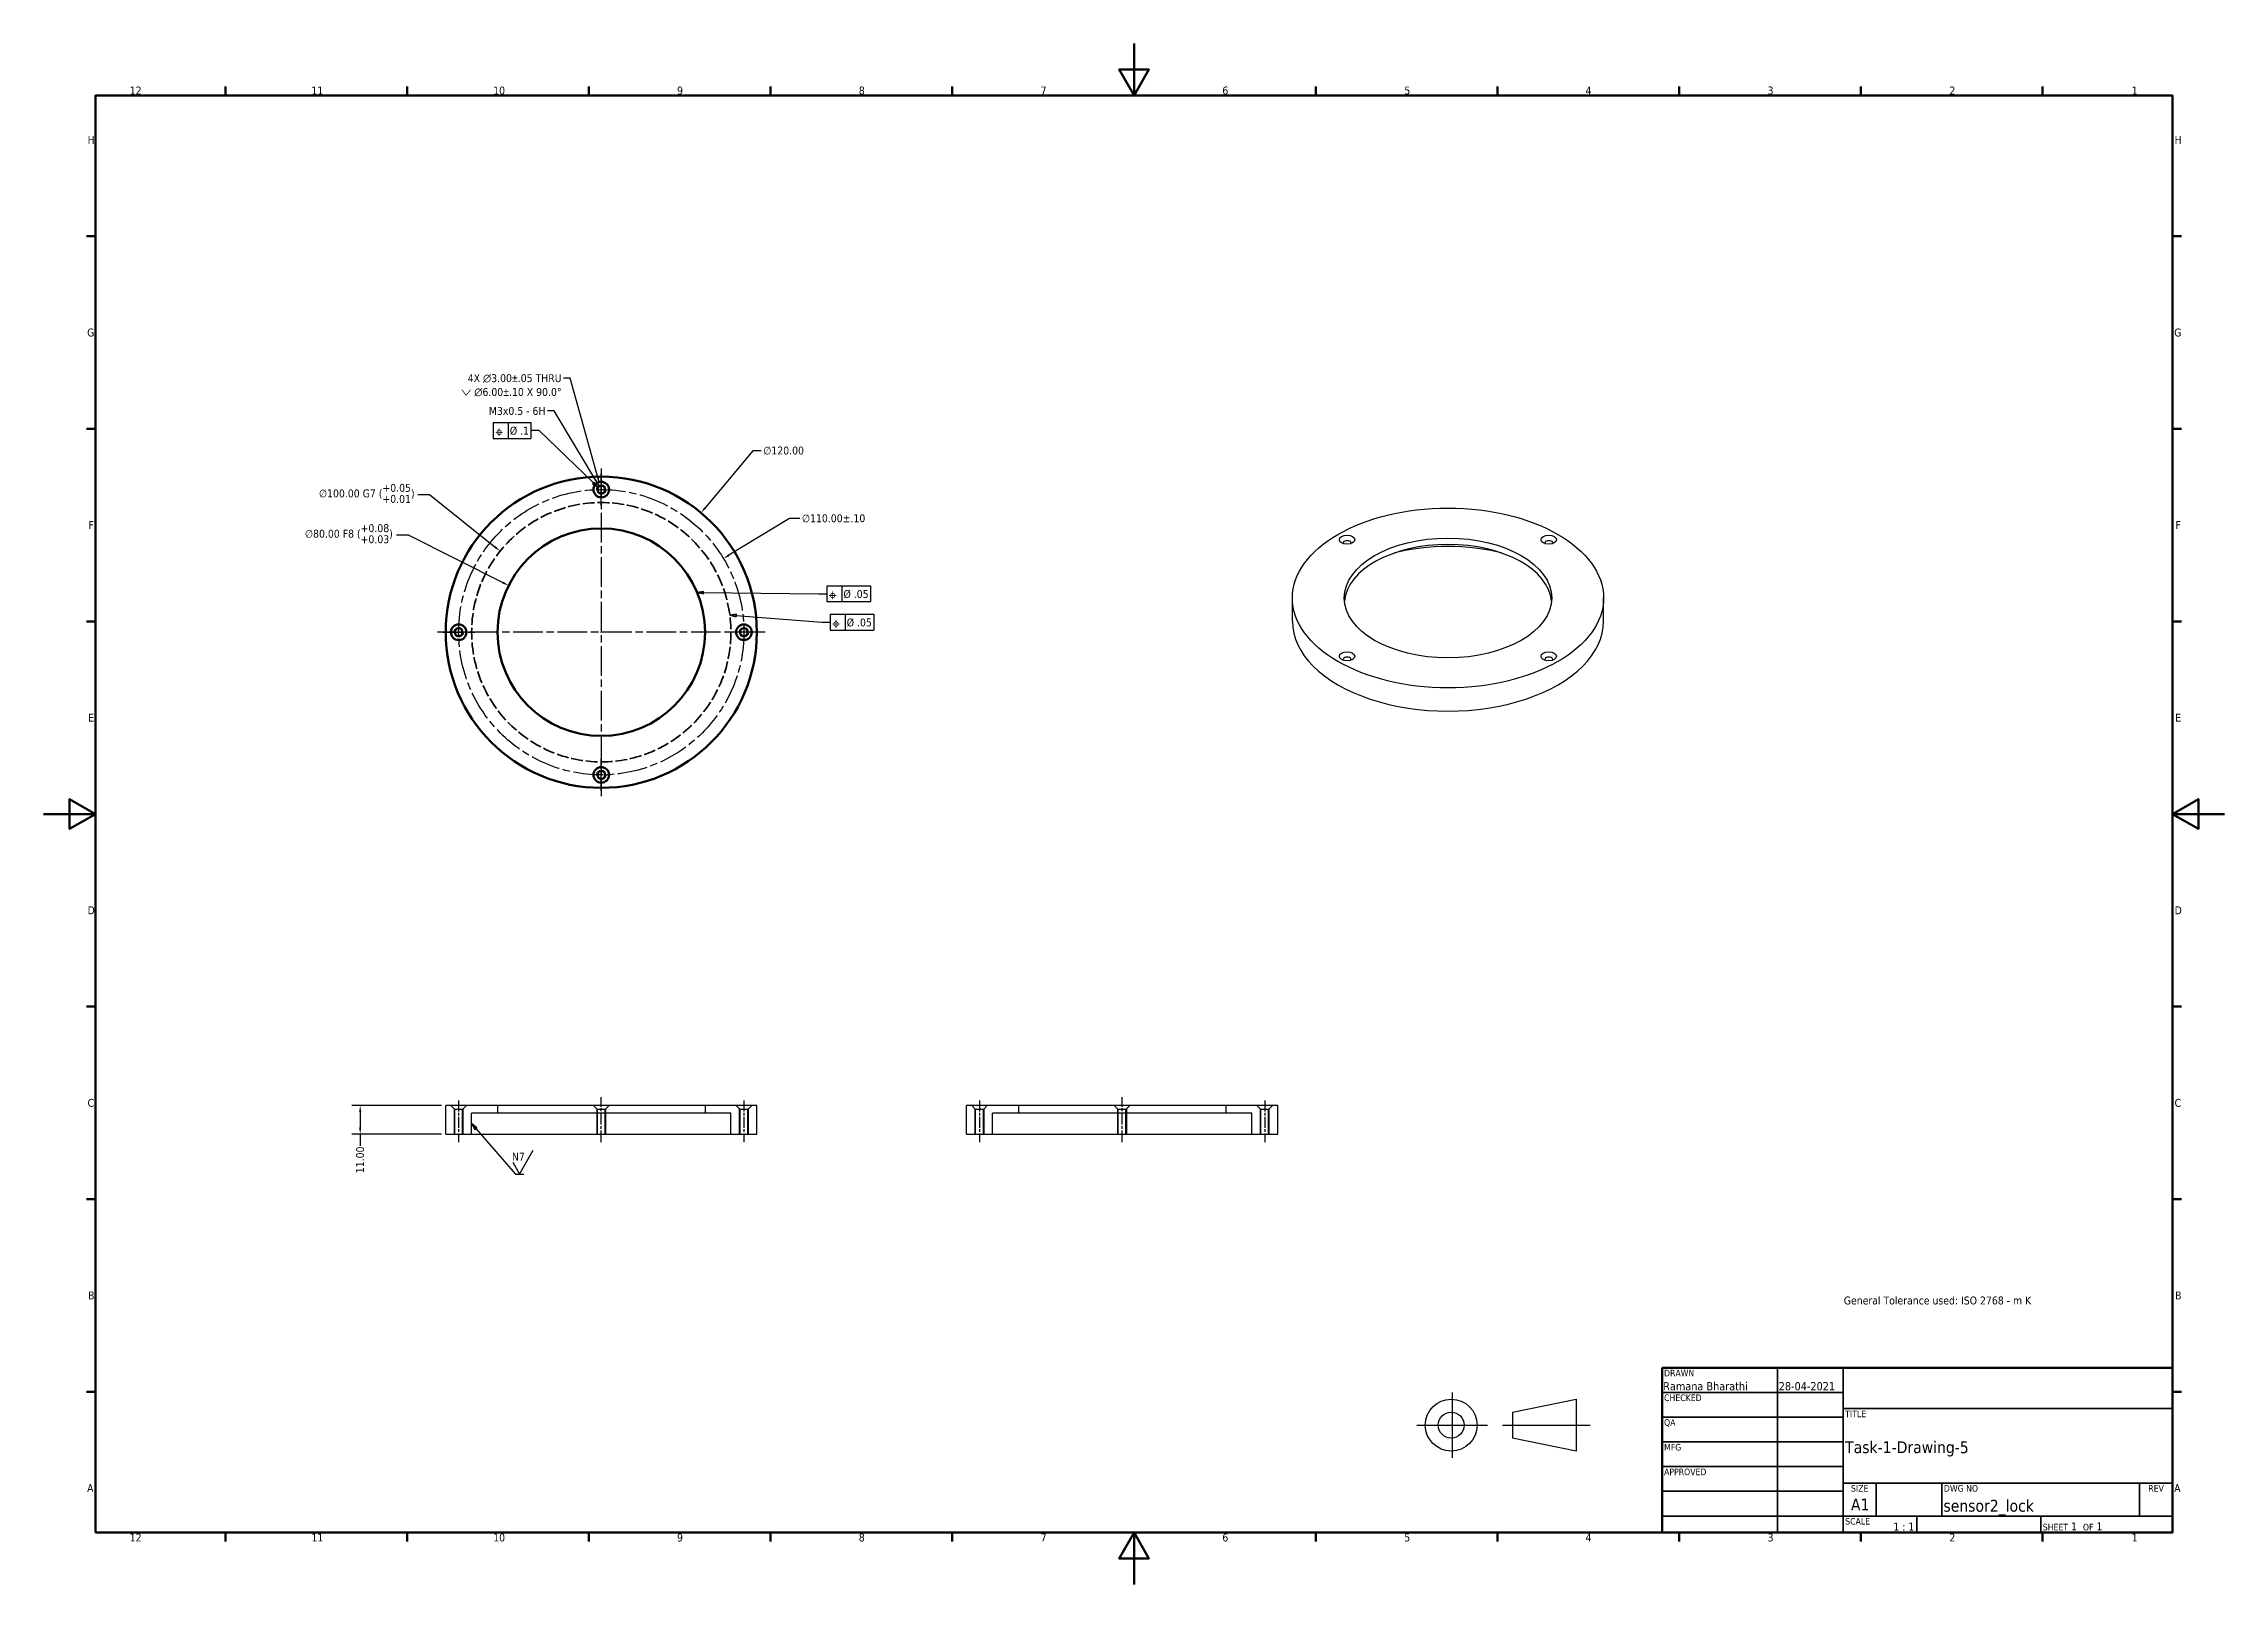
# Model space of a CAD drawing. Header units: millimetres. Extents: x 0 to 841, y 0 to 594.
import ezdxf
from ezdxf.enums import TextEntityAlignment as Align

# ---------------------------------------------------------------- set-up
doc = ezdxf.new("R2010")
doc.units = ezdxf.units.MM
doc.linetypes.add('CHAIN', pattern=[0.7087, 0.4724, -0.0591, 0.1181, -0.0591])
doc.linetypes.add('DASHED', pattern=[0.2067, 0.1654, -0.0413])
for name, color, linetype, lineweight in [('Border (ANSI)', 7, 'Continuous', 70), ('Center Mark (ANSI)', 7, 'Continuous', 25), ('Centerline (ANSI)', 7, 'Continuous', 25), ('Dimension (ANSI)', 7, 'Continuous', 25), ('Hidden (ANSI)', 7, 'DASHED', 35), ('Hidden Narrow (ANSI)', 7, 'DASHED', 25), ('Sketch Geometry (ANSI)', 7, 'Continuous', 25), ('Symbol (ANSI)', 7, 'Continuous', 25), ('Title (ANSI)', 7, 'Continuous', 50), ('Visible (ANSI)', 7, 'Continuous', 50)]:
    doc.layers.add(name, color=color, linetype=linetype, lineweight=lineweight)
doc.styles.add('Note Text (ANSI)', font='tahoma.ttf')
doc.styles.add('Text Style30', font='tahoma.ttf')
doc.styles.add('Text Style38', font='tahoma.ttf')
doc.styles.add('Text Style39', font='tahoma.ttf')
doc.styles.add('Text Style6', font='AIGDT___.TTF')
doc.dimstyles.new('Default - mm (ANSI)', dxfattribs={"dimtxt": 3.048, "dimasz": 2.5, "dimexe": 3.175, "dimexo": 1.6002, "dimgap": 0.8, "dimtad": 0, "dimtoh": 1, "dimrnd": 1e-08, "dimzin": 4, "dimdsep": 46, "dimtxsty": 'Note Text (ANSI)', "dimcen": 0.09, "dimdle": 10, "dimclrd": 256, "dimclre": 256, "dimclrt": 256, "dimadec": 1, "dimazin": 1, "dimtfac": 1, "dimtofl": 0, "dimtmove": 0, "dimatfit": 3, "dimfxl": 1, "dimtolj": 1, "dimtzin": 4, "dimlwd": -1, "dimlwe": -1, "dimarcsym": 0})
doc.dimstyles.new('Default - mm (ANSI)$7', dxfattribs={"dimtxt": 3.048, "dimasz": 2.5, "dimexe": 3.175, "dimexo": 1.6002, "dimgap": 0.8, "dimtad": 0, "dimtoh": 1, "dimrnd": 1e-08, "dimzin": 4, "dimdsep": 46, "dimtxsty": 'Note Text (ANSI)', "dimcen": 0.09, "dimdle": 10, "dimclrd": 256, "dimclre": 256, "dimclrt": 256, "dimadec": 1, "dimazin": 1, "dimtfac": 1, "dimtofl": 0, "dimtmove": 0, "dimatfit": 3, "dimfxl": 1, "dimtolj": 1, "dimtzin": 4, "dimlwd": -1, "dimlwe": -1, "dimarcsym": 0})

# ---------------------------------------------------------------- blocks, each defined once
blk = doc.blocks.new('Borders Default Border')
at = {"layer": 'Border (ANSI)'}
for p, q in [((70.08, 574), (70.08, 577.45)), ((140.17, 574), (140.17, 577.45)), ((210.25, 574), (210.25, 577.45)), ((280.33, 574), (280.33, 577.45)), ((350.42, 574), (350.42, 577.45)), ((490.58, 574), (490.58, 577.45)), ((560.67, 574), (560.67, 577.45)), ((630.75, 574), (630.75, 577.45)), ((700.83, 574), (700.83, 577.45)), ((770.92, 574), (770.92, 577.45)), ((20, 519.75), (16.55, 519.75)), ((821, 519.75), (824.45, 519.75)), ((20, 445.5), (16.55, 445.5)), ((821, 445.5), (824.45, 445.5)), ((20, 371.25), (16.55, 371.25)), ((821, 371.25), (824.45, 371.25)), ((20, 222.75), (16.55, 222.75)), ((821, 222.75), (824.45, 222.75)), ((20, 148.5), (16.55, 148.5)), ((821, 148.5), (824.45, 148.5)), ((20, 74.25), (16.55, 74.25)), ((821, 74.25), (824.45, 74.25)), ((70.08, 20), (70.08, 16.55)), ((140.17, 20), (140.17, 16.55)), ((210.25, 20), (210.25, 16.55)), ((280.33, 20), (280.33, 16.55)), ((350.42, 20), (350.42, 16.55)), ((490.58, 20), (490.58, 16.55)), ((560.67, 20), (560.67, 16.55)), ((630.75, 20), (630.75, 16.55)), ((700.83, 20), (700.83, 16.55)), ((770.92, 20), (770.92, 16.55))]:
    blk.add_line(p, q, dxfattribs=at)
at = {"layer": 'Border (ANSI)', "flags": 128}
for points in [[(420.5, 594), (420.5, 574), (414.73, 584), (426.27, 584), (420.5, 574)], [(20, 20), (20, 574), (821, 574), (821, 20), (20, 20)], [(0, 297), (20, 297), (10, 302.77), (10, 291.23), (20, 297)], [(841, 297), (821, 297), (831, 302.77), (831, 291.23), (821, 297)], [(420.5, 0), (420.5, 20), (414.73, 10), (426.27, 10), (420.5, 20)]]:
    blk.add_lwpolyline(points, dxfattribs=at)
at = {"layer": 'Border (ANSI)', "attachment_point": 7, "style": 'Note Text (ANSI)'}
for s, insert, char_height in [('12', (33.21, 574.4), 3.048), ('11', (103.29, 574.4), 3.048), ('10', (173.38, 574.34), 3.048), ('9', (244.28, 574.34), 3.05), ('8', (314.38, 574.33), 3.05), ('7', (384.51, 574.4), 3.05), ('6', (454.57, 574.34), 3.05), ('5', (524.73, 574.34), 3.05), ('4', (594.65, 574.4), 3.05), ('3', (664.84, 574.34), 3.05), ('2', (734.95, 574.4), 3.05), ('1', (805.27, 574.4), 3.05), ('H', (16.97, 555.35), 3.05), ('H', (821.81, 555.35), 3.05), ('G', (16.81, 481.04), 3.05), ('G', (821.66, 481.04), 3.05), ('F', (17.29, 406.85), 3.05), ('F', (822.14, 406.85), 3.05), ('E', (17.21, 332.6), 3.05), ('E', (822.05, 332.6), 3.05), ('D', (16.96, 258.35), 3.05), ('D', (821.81, 258.35), 3.05), ('C', (16.95, 184.05), 3.05), ('C', (821.8, 184.05), 3.05), ('B', (17.15, 109.85), 3.05), ('B', (821.99, 109.85), 3.05), ('A', (16.78, 35.6), 3.05), ('A', (821.63, 35.6), 3.05), ('12', (33.21, 16.55), 3.048), ('11', (103.29, 16.55), 3.048), ('10', (173.38, 16.49), 3.048), ('9', (244.28, 16.49), 3.05), ('8', (314.38, 16.48), 3.05), ('7', (384.51, 16.55), 3.05), ('6', (454.57, 16.49), 3.05), ('5', (524.73, 16.49), 3.05), ('4', (594.65, 16.55), 3.05), ('3', (664.84, 16.49), 3.05), ('2', (734.95, 16.55), 3.05), ('1', (805.27, 16.55), 3.05)]:
    blk.add_mtext(s, dxfattribs=dict(at, insert=insert, char_height=char_height))
blk = doc.blocks.new('Title Blocks ANSI - Large')
at = {"layer": 'Title (ANSI)'}
for p, q in [((127, 189.23), (127, 125.73)), ((323.85, 189.23), (127, 189.23)), ((323.85, 125.73), (323.85, 189.23)), ((127, 125.73), (323.85, 125.73))]:
    blk.add_line(p, q, dxfattribs=at)
at = {"layer": 'Title (ANSI)', "lineweight": 35}
for p, q in [((171.45, 125.73), (171.45, 189.23)), ((196.85, 125.73), (196.85, 189.23)), ((127, 179.7), (196.85, 179.7)), ((127, 170.18), (196.85, 170.18)), ((196.85, 173.48), (323.85, 173.48)), ((127, 160.65), (196.85, 160.65)), ((127, 151.13), (196.85, 151.13)), ((323.85, 144.78), (196.85, 144.78)), ((209.55, 132.08), (209.55, 144.78)), ((234.95, 132.08), (234.95, 144.78)), ((311.15, 132.08), (311.15, 144.78)), ((127, 141.6), (196.85, 141.6)), ((196.85, 132.08), (127, 132.08)), ((323.85, 132.08), (196.85, 132.08)), ((225.3, 132.08), (225.3, 125.73)), ((273.05, 132.08), (273.05, 125.73))]:
    blk.add_line(p, q, dxfattribs=at)
at = {"layer": 'Title (ANSI)', "style": 'Text Style38'}
for s, p in [('DRAWN', (127.76, 188.47)), ('CHECKED', (127.76, 178.94)), ('QA', (127.76, 169.42)), ('TITLE', (197.61, 172.72)), ('MFG', (127.76, 159.89)), ('APPROVED', (127.76, 150.37)), ('DWG NO', (235.71, 144.02)), ('SCALE', (197.61, 131.32))]:
    blk.add_text(s, height=2.54, dxfattribs=at).set_placement(p, align=Align.TOP_LEFT)
for s, p in [('SIZE', (203.2, 144.02)), ('REV', (317.5, 144.02))]:
    blk.add_text(s, height=2.54, dxfattribs=at).set_placement(p, align=Align.TOP_CENTER)
at = {"layer": 'Title (ANSI)', "insert": (273.81, 126.49), "char_height": 3.048, "attachment_point": 7, "style": 'Note Text (ANSI)'}
blk.add_mtext('\\fTahoma|b0|i0;\\H2.5400;SHEET\\fTahoma|b0|i0;\\H3.0480; 1  \\fTahoma|b0|i0;\\H2.5400;OF\\fTahoma|b0|i0;\\H3.0480; 1 ', dxfattribs=at)
at = {"layer": 'Title (ANSI)'}
for tag, p, height, style in [('AUTHOR_001', (127.44, 180.53), 3.17, 'Text Style39'), ('CREATION_DATE_001', (171.98, 180.54), 3.17, 'Text Style39'), ('TITLE_001', (197.61, 156.32), 4.57, 'Text Style30'), ('Sheet_Size_001', (199.85, 134.23), 4.57, 'Text Style30'), ('PART_NUMBER_001', (235.51, 133.76), 4.57, 'Text Style30'), ('Initial_View_Scale_001', (216.2, 126.49), 3.05, 'Note Text (ANSI)')]:
    blk.add_attdef(tag, p, '', height=height, dxfattribs=dict(at, style=style))
at = {"layer": 'Title (ANSI)', "style": 'Text Style39'}
for tag, p in [('COMPANY', (260.35, 181.36)), ('REVISION_NUMBER', (317.5, 136.52))]:
    blk.add_attdef(tag, text='', height=3.17, dxfattribs=at).set_placement(p, align=Align.MIDDLE_CENTER)
for tag, p in [('CHECKED_BY', (127.76, 170.94)), ('CHECKED_DATE', (172.21, 170.94)), ('MFG_APPROVED_BY', (127.76, 151.89)), ('MFG_APPROVED_DATE', (172.21, 151.89)), ('ENG_APPROVED_BY', (127.76, 142.37)), ('ENG_APPROVAL_DATE', (172.21, 142.37))]:
    blk.add_attdef(tag, text='', height=3.17, dxfattribs=at).set_placement(p, align=Align.BOTTOM_LEFT)
blk = doc.blocks.new('Callout Symbol1')
at = {"layer": 'Sketch Geometry (ANSI)'}
for p, q in [((543.22, 73.95), (543.22, 48.81)), ((566.44, 66.39), (591.06, 71.39)), ((591.06, 71.39), (591.06, 51.39)), ((529.56, 61.39), (556.87, 61.39)), ((562.6, 61.38), (596.46, 61.38)), ((566.44, 66.39), (566.44, 56.39)), ((591.06, 51.39), (566.44, 56.39))]:
    blk.add_line(p, q, dxfattribs=at)
for radius in [10, 5]:
    blk.add_circle((542.83, 61.39), radius, dxfattribs=at)
blk = doc.blocks.new('*D8')
at = {"layer": 'Defpoints', "color": 0, "transparency": 16777216}
for p in [(253.53, 413.13), (176.59, 321.04)]:
    blk.add_point(p, dxfattribs=at)
at = {"layer": 'Dimension (ANSI)', "transparency": 16777216}
for p, q in [((273.49, 437.02), (255.13, 415.05)), ((276.71, 437.02), (273.49, 437.02)), ((214.97, 367.08), (215.15, 367.08)), ((215.06, 366.99), (215.06, 367.17))]:
    blk.add_line(p, q, dxfattribs=at)
blk.add_solid([(254.81, 415.31), (255.45, 414.78), (253.53, 413.13)], dxfattribs=at)
at = {"layer": 'Dimension (ANSI)', "transparency": 16777216, "insert": (277.51, 438.66), "char_height": 3.048, "attachment_point": 1, "style": 'Note Text (ANSI)'}
blk.add_mtext('\\A1;∅120.00', dxfattribs=at)
blk = doc.blocks.new('*D9')
at = {"layer": 'Defpoints', "color": 0, "transparency": 16777216}
for p in [(262.16, 395.49), (167.96, 338.68)]:
    blk.add_point(p, dxfattribs=at)
at = {"layer": 'Dimension (ANSI)', "transparency": 16777216}
for p, q in [((287.71, 410.89), (264.3, 396.78)), ((291.63, 410.89), (287.71, 410.89)), ((214.97, 367.08), (215.15, 367.08)), ((215.06, 366.99), (215.06, 367.17))]:
    blk.add_line(p, q, dxfattribs=at)
blk.add_solid([(264.08, 397.13), (264.51, 396.42), (262.16, 395.49)], dxfattribs=at)
at = {"layer": 'Dimension (ANSI)', "transparency": 16777216, "insert": (292.43, 412.54), "char_height": 3.048, "attachment_point": 1, "style": 'Note Text (ANSI)'}
blk.add_mtext('\\A1;∅110.00±.10', dxfattribs=at)
blk = doc.blocks.new('*D10')
at = {"layer": 'Defpoints', "color": 0, "transparency": 16777216}
for p in [(176.04, 398.35), (254.08, 335.82)]:
    blk.add_point(p, dxfattribs=at)
at = {"layer": 'Dimension (ANSI)', "transparency": 16777216}
for p, q in [((144.34, 420.15), (148.83, 420.15)), ((148.83, 420.15), (174.09, 399.91)), ((214.97, 367.08), (215.15, 367.08)), ((215.06, 366.99), (215.06, 367.17))]:
    blk.add_line(p, q, dxfattribs=at)
blk.add_solid([(174.35, 400.24), (173.83, 399.59), (176.04, 398.35)], dxfattribs=at)
at = {"layer": 'Dimension (ANSI)', "transparency": 16777216, "insert": (106.18, 424.26), "char_height": 3.048, "attachment_point": 1, "style": 'Note Text (ANSI)'}
blk.add_mtext('\\A1;∅100.00 G7 (\\S+0.05^ +0.01;)', dxfattribs=at)
blk = doc.blocks.new('*D11')
at = {"layer": 'Defpoints', "color": 0, "transparency": 16777216}
for p in [(179.34, 385.08), (250.78, 349.09)]:
    blk.add_point(p, dxfattribs=at)
at = {"layer": 'Dimension (ANSI)', "transparency": 16777216}
for p, q in [((136.11, 404.61), (140.56, 404.61)), ((140.56, 404.61), (177.1, 386.2)), ((214.97, 367.08), (215.15, 367.08)), ((215.06, 366.99), (215.06, 367.17))]:
    blk.add_line(p, q, dxfattribs=at)
blk.add_solid([(177.29, 386.58), (176.92, 385.83), (179.34, 385.08)], dxfattribs=at)
at = {"layer": 'Dimension (ANSI)', "transparency": 16777216, "insert": (100.78, 408.72), "char_height": 3.048, "attachment_point": 1, "style": 'Note Text (ANSI)'}
blk.add_mtext('\\A1;∅80.00 F8 (\\S+0.08^ +0.03;)', dxfattribs=at)
blk = doc.blocks.new('*D12')
at = {"layer": 'Defpoints', "color": 0, "transparency": 16777216}
for p in [(122.09, 184.62), (155.06, 184.62), (155.06, 173.62)]:
    blk.add_point(p, dxfattribs=at)
at = {"layer": 'Dimension (ANSI)', "transparency": 16777216}
for p, q in [((153.46, 184.62), (118.91, 184.62)), ((122.09, 182.12), (122.09, 176.12)), ((153.46, 173.62), (118.91, 173.62)), ((122.09, 173.62), (122.09, 169.1))]:
    blk.add_line(p, q, dxfattribs=at)
for points in [[(121.67, 182.12), (122.5, 182.12), (122.09, 184.62)], [(121.67, 176.12), (122.5, 176.12), (122.09, 173.62)]]:
    blk.add_solid(points, dxfattribs=at)
at = {"layer": 'Dimension (ANSI)', "transparency": 16777216, "insert": (120.5, 158.51), "char_height": 3.048, "attachment_point": 1, "rotation": 90, "style": 'Note Text (ANSI)'}
blk.add_mtext('\\A1;11.00', dxfattribs=at)
blk = doc.blocks.new('GD&T Identifier1')
at = {"layer": 'Symbol (ANSI)'}
for p, q in [((254.53, 382.84), (252.03, 382.36)), ((254.53, 382.34), (252.03, 382.36)), ((252.03, 382.36), (254.52, 381.84)), ((254.52, 381.84), (254.53, 382.84)), ((254.53, 382.34), (298.86, 381.92)), ((298.86, 381.92), (302.04, 381.92)), ((302.04, 384.96), (318.89, 384.96)), ((302.04, 384.96), (302.04, 378.87)), ((302.04, 378.87), (318.89, 378.87)), ((307.88, 384.96), (307.88, 378.87)), ((318.89, 384.96), (318.89, 378.87))]:
    blk.add_line(p, q, dxfattribs=at)
at = {"layer": 'Symbol (ANSI)', "flags": 128}
blk.add_lwpolyline([(254.53, 382.84), (252.03, 382.36), (254.52, 381.84), (254.53, 382.84)], dxfattribs=at)
at = {"layer": 'Symbol (ANSI)'}
blk.add_solid([(254.53, 382.84), (252.03, 382.36), (254.52, 381.84), (254.53, 382.84)], dxfattribs=at)
at = {"layer": 'Symbol (ANSI)', "attachment_point": 7}
for s, insert, char_height, style in [('j', (302.74, 379.72), 3.05, 'Text Style6'), ('Ø .05', (308.46, 380.15), 3.048, 'Note Text (ANSI)')]:
    blk.add_mtext(s, dxfattribs=dict(at, insert=insert, char_height=char_height, style=style))
blk = doc.blocks.new('GD&T Identifier2')
at = {"layer": 'Symbol (ANSI)'}
for p, q in [((267.15, 374), (264.62, 373.69)), ((267.11, 373.5), (264.62, 373.69)), ((264.62, 373.69), (267.07, 373)), ((267.07, 373), (267.15, 374)), ((267.11, 373.5), (300.12, 370.94)), ((300.12, 370.94), (303.29, 370.94)), ((303.29, 373.99), (320.14, 373.99)), ((303.29, 373.99), (303.29, 367.89)), ((309.14, 373.99), (309.14, 367.89)), ((320.14, 373.99), (320.14, 367.89)), ((303.29, 367.89), (320.14, 367.89))]:
    blk.add_line(p, q, dxfattribs=at)
at = {"layer": 'Symbol (ANSI)', "flags": 128}
blk.add_lwpolyline([(267.15, 374), (264.62, 373.69), (267.07, 373), (267.15, 374)], dxfattribs=at)
at = {"layer": 'Symbol (ANSI)'}
blk.add_solid([(267.15, 374), (264.62, 373.69), (267.07, 373), (267.15, 374)], dxfattribs=at)
at = {"layer": 'Symbol (ANSI)', "attachment_point": 7}
for s, insert, char_height, style in [('j', (304, 368.74), 3.05, 'Text Style6'), ('Ø .05', (309.71, 369.18), 3.048, 'Note Text (ANSI)')]:
    blk.add_mtext(s, dxfattribs=dict(at, insert=insert, char_height=char_height, style=style))
blk = doc.blocks.new('Surface Texture Identifier1')
at = {"layer": 'Symbol (ANSI)'}
for p, q in [((166.7, 175.74), (165.06, 177.62)), ((167.08, 176.06), (165.06, 177.62)), ((165.06, 177.62), (166.32, 175.41)), ((166.32, 175.41), (167.08, 176.06)), ((166.7, 175.74), (181.97, 158.19)), ((180.92, 162.78), (183.56, 158.2)), ((183.56, 158.2), (188.84, 167.35)), ((181.97, 158.19), (185.15, 158.19))]:
    blk.add_line(p, q, dxfattribs=at)
at = {"layer": 'Symbol (ANSI)', "flags": 128}
blk.add_lwpolyline([(167.08, 176.06), (165.06, 177.62), (166.32, 175.41), (167.08, 176.06)], dxfattribs=at)
at = {"layer": 'Symbol (ANSI)'}
blk.add_solid([(167.08, 176.06), (165.06, 177.62), (166.32, 175.41), (167.08, 176.06)], dxfattribs=at)
at = {"layer": 'Symbol (ANSI)', "insert": (180.61, 163.39), "char_height": 3.048, "attachment_point": 7, "style": 'Note Text (ANSI)'}
blk.add_mtext('N7', dxfattribs=at)
blk = doc.blocks.new('GD&T Identifier3')
at = {"layer": 'Symbol (ANSI)'}
for p, q in [((173.37, 447.91), (187.93, 447.91)), ((173.37, 447.91), (173.37, 441.81)), ((179.21, 447.91), (179.21, 441.81)), ((187.93, 447.91), (187.93, 441.81)), ((173.37, 441.81), (187.93, 441.81)), ((191.11, 444.86), (187.93, 444.86)), ((212, 424.63), (191.11, 444.86)), ((212.26, 424.9), (211.65, 424.27)), ((211.65, 424.27), (213.21, 423.27)), ((212, 424.63), (212.95, 423.71)), ((213.29, 423.22), (213.8, 422.89)), ((213.4, 423.28), (213.8, 422.89)), ((213.8, 422.89), (213.49, 423.33))]:
    blk.add_line(p, q, dxfattribs=at)
at = {"layer": 'Symbol (ANSI)', "flags": 128}
blk.add_lwpolyline([(211.65, 424.27), (213.8, 422.89), (212.35, 424.99), (211.65, 424.27)], dxfattribs=at)
at = {"layer": 'Symbol (ANSI)'}
blk.add_solid([(211.65, 424.27), (213.8, 422.89), (212.35, 424.99), (211.65, 424.27)], dxfattribs=at)
at = {"layer": 'Symbol (ANSI)', "attachment_point": 7}
for s, insert, char_height, style in [('j', (174.08, 442.66), 3.05, 'Text Style6'), ('Ø .1', (179.79, 443.1), 3.048, 'Note Text (ANSI)')]:
    blk.add_mtext(s, dxfattribs=dict(at, insert=insert, char_height=char_height, style=style))

msp = doc.modelspace()

# ---------------------------------------------------------------- linework, layer by layer
for p, q in [((481.5832, 371.2978), (481.5832, 380.2793)), ((601.5832, 371.2978), (601.5832, 380.2793)), ((275.0598, 184.6221), (155.0598, 184.6221)), ((155.0598, 173.6221), (155.0598, 184.6221)), ((158.5598, 183.1221), (157.0598, 184.6221)), ((158.2893, 183.3926), (158.2893, 173.6221)), ((161.5598, 183.1221), (158.5598, 183.1221)), ((158.5598, 173.6221), (158.5598, 183.1221)), ((161.5598, 183.1221), (163.0598, 184.6221)), ((161.5598, 173.6221), (161.5598, 183.1221)), ((161.8303, 173.6221), (161.8303, 183.3926)), ((265.0598, 181.6221), (165.0598, 181.6221)), ((165.0598, 173.6221), (165.0598, 181.6221)), ((175.0598, 184.6221), (175.0598, 181.6221)), ((213.5598, 183.1221), (212.0598, 184.6221)), ((213.2893, 183.3926), (213.2893, 173.6221)), ((216.5598, 183.1221), (213.5598, 183.1221)), ((213.5598, 173.6221), (213.5598, 183.1221)), ((216.5598, 183.1221), (218.0598, 184.6221)), ((216.5598, 173.6221), (216.5598, 183.1221)), ((216.8303, 173.6221), (216.8303, 183.3926)), ((255.0598, 184.6221), (255.0598, 181.6221)), ((265.0598, 173.6221), (265.0598, 181.6221)), ((268.5598, 183.1221), (267.0598, 184.6221)), ((268.2893, 183.3926), (268.2893, 173.6221)), ((271.5598, 183.1221), (268.5598, 183.1221)), ((268.5598, 173.6221), (268.5598, 183.1221)), ((271.5598, 183.1221), (273.0598, 184.6221)), ((271.5598, 173.6221), (271.5598, 183.1221)), ((271.8303, 173.6221), (271.8303, 183.3926)), ((275.0598, 173.6221), (275.0598, 184.6221)), ((475.9074, 184.6221), (355.9074, 184.6221)), ((355.9074, 173.6221), (355.9074, 184.6221)), ((359.4074, 183.1221), (357.9074, 184.6221)), ((359.1369, 183.3926), (359.1369, 173.6221)), ((362.4074, 183.1221), (359.4074, 183.1221)), ((359.4074, 173.6221), (359.4074, 183.1221)), ((362.4074, 183.1221), (363.9074, 184.6221)), ((362.4074, 173.6221), (362.4074, 183.1221)), ((362.6779, 173.6221), (362.6779, 183.3926)), ((465.9074, 181.6221), (365.9074, 181.6221)), ((365.9074, 173.6221), (365.9074, 181.6221)), ((375.9074, 184.6221), (375.9074, 181.6221)), ((414.4074, 183.1221), (412.9074, 184.6221)), ((414.1369, 183.3926), (414.1369, 173.6221)), ((417.4074, 183.1221), (414.4074, 183.1221)), ((414.4074, 173.6221), (414.4074, 183.1221)), ((417.4074, 183.1221), (418.9074, 184.6221)), ((417.4074, 173.6221), (417.4074, 183.1221)), ((417.6779, 173.6221), (417.6779, 183.3926)), ((455.9074, 184.6221), (455.9074, 181.6221)), ((465.9074, 173.6221), (465.9074, 181.6221)), ((469.4074, 183.1221), (467.9074, 184.6221)), ((469.1369, 183.3926), (469.1369, 173.6221)), ((472.4074, 183.1221), (469.4074, 183.1221)), ((469.4074, 173.6221), (469.4074, 183.1221)), ((472.4074, 183.1221), (473.9074, 184.6221)), ((472.4074, 173.6221), (472.4074, 183.1221)), ((472.6779, 173.6221), (472.6779, 183.3926)), ((475.9074, 173.6221), (475.9074, 184.6221)), ((155.0598, 173.6221), (275.0598, 173.6221)), ((355.9074, 173.6221), (475.9074, 173.6221))]:
    msp.add_line(p, q)
for centre, major_axis in [((541.5832, 380.2793), (60, 0)), ((502.6923, 402.7329), (-3, 0)), ((580.4741, 402.7329), (-3, 0)), ((541.5832, 380.2793), (40, 0)), ((502.6923, 357.8256), (-3, 0)), ((580.4741, 357.8256), (-3, 0))]:
    msp.add_ellipse(centre, major_axis=major_axis, ratio=0.57735027)
for centre, major_axis, start_param, end_param in [((502.6923, 401.5082), (1.5, 0), 5.92181818, 9.78614508), ((541.5832, 377.8298), (-40, 0), 3.19465055, 6.23012741), ((541.5832, 371.2978), (-50, 0), 4.28158958, 5.14318838), ((580.4741, 401.5082), (1.5, 0), 5.92181818, 9.78614508), ((541.5832, 371.2978), (60, 0), 3.14159265, 6.28318531), ((502.6923, 356.6009), (1.5, 0), 5.92181818, 9.78614508), ((580.4741, 356.6009), (1.5, 0), 5.92181818, 9.78614508)]:
    msp.add_ellipse(centre, major_axis=major_axis, ratio=0.57735027, start_param=start_param, end_param=end_param)
at = {"layer": 'Center Mark (ANSI)', "linetype": 'CHAIN', "ltscale": 24.192183}
for p, q in [((215.0598, 430.258), (215.0598, 303.908)), ((278.2348, 367.083), (151.8848, 367.083))]:
    msp.add_line(p, q, dxfattribs=at)
at = {"layer": 'Center Mark (ANSI)', "linetype": 'CHAIN', "ltscale": 6.860638}
for p, q in [((215.0598, 415.908), (215.0598, 428.258)), ((153.8848, 367.083), (166.2348, 367.083)), ((276.2348, 367.083), (263.8848, 367.083)), ((215.0598, 305.908), (215.0598, 318.258))]:
    msp.add_line(p, q, dxfattribs=at)
at = {"layer": 'Centerline (ANSI)', "linetype": 'CHAIN', "ltscale": 8.955246}
for p, q in [((160.0598, 186.5676), (160.0598, 170.4471)), ((270.0598, 186.5676), (270.0598, 170.4471)), ((360.9074, 186.5676), (360.9074, 170.4471)), ((470.9074, 186.5676), (470.9074, 170.4471))]:
    msp.add_line(p, q, dxfattribs=at)
at = {"layer": 'Centerline (ANSI)', "linetype": 'CHAIN', "ltscale": 9.638264}
for p, q in [((215.0598, 170.4471), (215.0598, 187.7971)), ((415.9074, 170.4471), (415.9074, 187.7971))]:
    msp.add_line(p, q, dxfattribs=at)
at = {"layer": 'Centerline (ANSI)', "linetype": 'CHAIN', "ltscale": 24.192183}
msp.add_circle((215.0598, 367.083), 55, dxfattribs=at)
at = {"layer": 'Hidden (ANSI)', "ltscale": 27.634188}
msp.add_circle((215.0598, 367.083), 50, dxfattribs=at)
at = {"layer": 'Hidden Narrow (ANSI)', "ltscale": 26.909481}
for centre in [(215.0598, 422.083), (160.0598, 367.083), (270.0598, 367.083), (215.0598, 312.083)]:
    msp.add_circle(centre, 1.7705, dxfattribs=at)
at = {"layer": 'Visible (ANSI)'}
for centre, radius in [((215.0598, 367.083), 60), ((215.0598, 422.083), 3), ((215.0598, 422.083), 1.5), ((215.0598, 367.083), 40), ((160.0598, 367.083), 3), ((270.0598, 367.083), 3), ((160.0598, 367.083), 1.5), ((270.0598, 367.083), 1.5), ((215.0598, 312.083), 3), ((215.0598, 312.083), 1.5)]:
    msp.add_circle(centre, radius, dxfattribs=at)

# ---------------------------------------------------------------- block references
for name in ['Borders Default Border', 'Callout Symbol1']:
    msp.add_blockref(name, (0, 0))
msp.add_blockref('Title Blocks ANSI - Large', (497.1497, -105.7296)).add_auto_attribs({'AUTHOR_001': 'Ramana Bharathi', 'CREATION_DATE_001': '28-04-2021', 'PART_NUMBER_001': 'sensor2_lock', 'TITLE_001': 'Task-1-Drawing-5', 'Sheet_Size_001': 'A1', 'Initial_View_Scale_001': '1 : 1'})
at = {"layer": 'Symbol (ANSI)'}
for name in ['GD&T Identifier3', 'GD&T Identifier1', 'GD&T Identifier2', 'Surface Texture Identifier1']:
    msp.add_blockref(name, (0, 0), dxfattribs=at)

# ---------------------------------------------------------------- texts
at = {"layer": 'Symbol (ANSI)', "insert": (199.7408, 466.5582), "char_height": 3.048, "width": 44.615874, "attachment_point": 3, "line_spacing_factor": 1.05, "style": 'Note Text (ANSI)'}
msp.add_mtext('{4X \\fAIGDT|b0|i0;\\H3.0480;n\\fTahoma|b0|i0;\\H3.0480;3.00\\fAIGDT|b0|i0;\\H3.0480;`\\fTahoma|b0|i0;\\H3.0480;.05\\fTahoma|b0|i0;\\H3.0480; THRU\\P\\fAIGDT|b0|i0;\\H3.0480;w\\fTahoma|b0|i0;\\H3.0480; \\fAIGDT|b0|i0;\\H3.0480;n\\fTahoma|b0|i0;\\H3.0480;6.00\\fAIGDT|b0|i0;\\H3.0480;`\\fTahoma|b0|i0;\\H3.0480;.10\\fTahoma|b0|i0;\\H3.0480; X 90.0°}', dxfattribs=at)
at = {"layer": 'Symbol (ANSI)', "char_height": 3.048, "style": 'Note Text (ANSI)'}
for s, insert, width, attachment_point in [('{M3x0.5 - 6H}', (193.5291, 453.9214), 22.921454, 3), ('{\\fTahoma|b0|i0;General Tolerance used: ISO 2768 - m K}', (694.2281, 110.9754), 77.263423, 1)]:
    msp.add_mtext(s, dxfattribs=dict(at, insert=insert, width=width, attachment_point=attachment_point))

# ---------------------------------------------------------------- dimensions: what is measured, and where the dimension line sits
at = {"layer": 'Dimension (ANSI)'}
for p1, p2, override, picture, middle in [((176.5908, 321.0381), (253.5287, 413.128), {"dimgap": 0.8, "dimtih": 1, "dimdec": 2, "dimlfac": 1, "dimtol": 0, "dimlim": 0, "dimtp": 0, "dimtm": 0, "dimtdec": 2}, '*D8', (285.348, 437.0172)), ((167.9619, 338.679), (262.1576, 395.4871), {"dimgap": 0.8, "dimtih": 1, "dimdec": 2, "dimlfac": 1, "dimtol": 1, "dimlim": 0, "dimtp": 0.1, "dimtm": 0.1, "dimtdec": 2}, '*D9', (304.7157, 410.8948))]:
    dim = msp.add_diameter_dim_2p(p1=p1, p2=p2, dimstyle='Default - mm (ANSI)', override=override, dxfattribs=at)
    dim.commit()
    dim.dimension.update_dxf_attribs({"geometry": picture, "text_midpoint": middle, "dimtype": 163})
for p1, p2, text, override, picture, middle in [((254.0789, 335.818), (176.0406, 398.3481), '<> G7 (\\S+0.05^ +0.01;)', {"dimtih": 1, "dimdec": 2, "dimlfac": 1, "dimtp": 0.047, "dimtm": -0.012, "dimtdec": 2}, '*D10', (124.8605, 420.1534)), ((250.7831, 349.0873), (179.3365, 385.0788), '<> F8 (\\S+0.08^ +0.03;)', {"dimtih": 1, "dimdec": 2, "dimlfac": 1, "dimtp": 0.076, "dimtm": -0.03, "dimtdec": 2}, '*D11', (118.0438, 404.6122))]:
    dim = msp.add_diameter_dim_2p(p1=p1, p2=p2, text=text, dimstyle='Default - mm (ANSI)', override=override, dxfattribs=at)
    dim.commit()
    dim.dimension.update_dxf_attribs({"geometry": picture, "text_midpoint": middle, "dimtype": 163})
dim = msp.add_linear_dim(base=(122.0852, 184.6221), p1=(155.0598, 173.6221), p2=(155.0598, 184.6221), angle=90, dimstyle='Default - mm (ANSI)', override={"dimgap": 0.8, "dimtoh": 0, "dimdec": 2, "dimtol": 0, "dimlim": 0, "dimtp": 0, "dimtm": 0, "dimtdec": 2, "dimatfit": 2}, dxfattribs=at)
dim.commit()
dim.dimension.update_dxf_attribs({"geometry": '*D12', "text_midpoint": (122.0852, 163.4082), "dimtype": 160})

# ---------------------------------------------------------------- leaders
at = {"layer": 'Symbol (ANSI)', "annotation_type": 0, "has_hookline": 1, "hookline_direction": 1}
for points, text_width in [([(214.2935, 424.9835), (203.0408, 465.0342), (200.5408, 465.0342)], 44.1349), ([(214.1659, 423.6113), (196.8291, 452.3974), (194.3291, 452.3974)], 22.0852)]:
    msp.add_leader(points, dimstyle='Default - mm (ANSI)$7', override={"dimtad": 0}, dxfattribs=dict(at, text_width=text_width))

doc.saveas('drawing.dxf')
